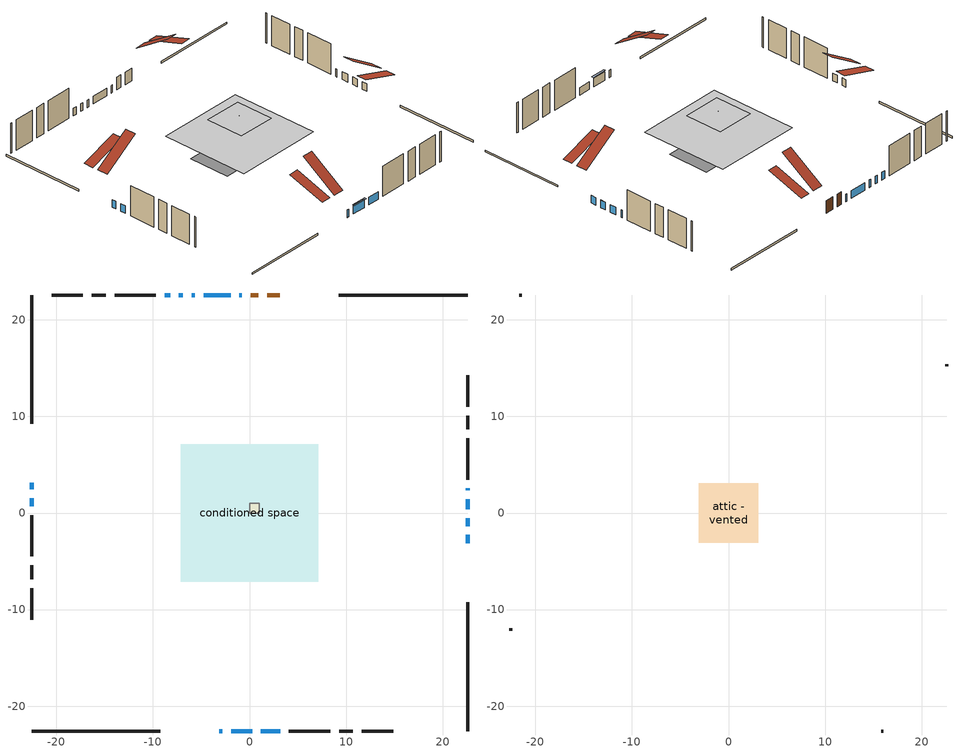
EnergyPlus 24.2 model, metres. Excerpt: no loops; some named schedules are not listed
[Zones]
conditioned space
 floor adiabatic (AdiabaticFloorConstruction): -7.11,-7.11 -7.11,7.11 7.11,7.11 7.11,-7.11 z2.44
 floor foundation (Slab1 construction): -6.23,-3.37 -6.23,3.37 6.23,3.37 6.23,-3.37 z0
 wall outside (RimJoist1 construction): 22.57,22.57 9.21,22.57 / -22.57,-22.57 -9.21,-22.57 / -22.57,22.57 -22.57,9.21 / 22.57,-22.57 22.57,-9.21 z0:0.3
 wall outside (AdiabaticWallConstruction 1): 3.13,22.57 1.84,22.57 / 0.91,22.57 0.12,22.57 z0:2.03
 wall outside (AdiabaticWallConstruction): -3.13,-22.57 -2.83,-22.57 / -22.57,3.13 -22.57,2.47 / 22.57,-3.13 22.57,-2.27 / -0.81,22.57 -1.04,22.57 / -22.57,1.55 -22.57,0.69 / 22.57,-1.35 22.57,-0.52 / -1.97,22.57 -4.74,22.57 / -5.67,22.57 -5.98,22.57 / 22.57,0.41 22.57,1.41 / 22.57,2.34 22.57,2.54 / -6.9,22.57 -7.3,22.57 / -8.23,22.57 -8.77,22.57 / 1.19,-22.57 3.16,-22.57 z0:1.22; -1.9,-22.57 0.26,-22.57 z0:1.37
 wall outside (Wall1 construction): -9.7,22.57 -13.95,22.57 / 4.09,-22.57 8.34,-22.57 / -22.57,-0.24 -22.57,-4.49 / 22.57,3.47 22.57,7.72 z0:4.88
 wall outside (Wall2 construction): -14.88,22.57 -16.32,22.57 / 9.27,-22.57 10.71,-22.57 / -22.57,-5.42 -22.57,-6.86 / 22.57,8.65 22.57,10.09 z0:4.88
 wall outside (Wall3 construction): -17.25,22.57 -20.48,22.57 / 11.64,-22.57 14.88,-22.57 / -22.57,-7.79 -22.57,-11.03 / 22.57,11.02 22.57,14.25 z0:4.88
 window (WindowConstruction 12): -3.13,-22.57 -2.83,-22.57 z0:1.22
 window (WindowConstruction 6): -22.57,3.13 -22.57,2.47 z0:1.22
 window (WindowConstruction 7): 22.57,-3.13 22.57,-2.28 z0:1.22
 window (WindowConstruction 8): -0.81,22.57 -1.04,22.57 z0:1.22
 window (WindowConstruction 9): -22.57,1.55 -22.57,0.69 z0:1.22
 window (WindowConstruction 10): 22.57,-1.35 22.57,-0.52 z0:1.22
 window (WindowConstruction 11): -1.97,22.57 -4.74,22.57 z0:1.22
 window (WindowConstruction 13): -5.67,22.57 -5.98,22.57 z0:1.22
 window (WindowConstruction): 22.57,0.41 22.57,1.41 z0:1.22
 window (WindowConstruction 1): 22.57,2.34 22.57,2.54 z0:1.22
 window (WindowConstruction 2): -6.91,22.57 -7.3,22.57 z0:1.22
 window (WindowConstruction 3): -8.23,22.57 -8.77,22.57 z0:1.22
 window (WindowConstruction 4): -1.9,-22.57 0.26,-22.57 z0:1.37
 window (WindowConstruction 5): 1.19,-22.57 3.16,-22.57 z0:1.22
 door (Door): 3.13,22.57 1.84,22.57 z0:2.03
 door (Door 1): 0.91,22.57 0.12,22.57 z0:2.03
 ceiling adiabatic (AdiabaticFloorConstruction): 7.11,-7.11 7.11,7.11 -7.11,7.11 -7.11,-7.11 z2.44
 roof outside (Roof1 construction): -0.63,0.63 -0.63,-0.63 0.63,-0.63 0.63,0.63 z4.88
 roof outside (Roof3 construction): 4.06,22.57,4.88 4.06,16.83,8.71 5.79,16.83,8.71 5.79,22.57,4.88; -4.06,-22.57,4.88 -4.06,-16.83,8.71 -5.79,-16.83,8.71 -5.79,-22.57,4.88; -22.57,4.06,4.88 -16.83,4.06,8.71 -16.83,5.79,8.71 -22.57,5.79,4.88; 22.57,-4.06,4.88 16.83,-4.06,8.71 16.83,-5.79,8.71 22.57,-5.79,4.88
furnace airloop ret air zone
 floor adiabatic (AdiabaticConst): 0,0 0,1 1,1 1,0 z0
 wall adiabatic (AdiabaticConst): 0,1 0,0 1,0 1,1 0,1 z0:1
 ceiling adiabatic (AdiabaticConst): 1,0 1,1 0,1 0,0 z1
attic - vented
 floor to conditioned space (Floor1 construction Reversed): -3.06,-3.06 -3.06,3.06 3.06,3.06 3.06,-3.06 z4.88
 wall outside (Wall4 construction): -21.41,22.57 -21.64,22.57 / 15.81,-22.57 16.03,-22.57 / -22.57,-11.96 -22.57,-12.19 / 22.57,15.18 22.57,15.41 z0:4.88
 roof outside (Roof2 construction): 6.72,22.57,4.88 6.72,16.62,6.86 8.29,16.62,6.86 8.29,22.57,4.88; -6.72,-22.57,4.88 -6.72,-16.62,6.86 -8.29,-16.62,6.86 -8.29,-22.57,4.88; -22.57,6.72,4.88 -16.62,6.72,6.86 -16.62,8.29,6.86 -22.57,8.29,4.88; 22.57,-6.72,4.88 16.62,-6.72,6.86 16.62,-8.29,6.86 22.57,-8.29,4.88
shading: 0.41,-22.57 -2.05,-22.57 -2.05,-22.87 0.41,-22.87 z1.52
[Building]
Building 1: Terrain=Suburbs
[Site:Location]
Vancouver Intl AP_BC: Latitude {deg}=49.19; Longitude {deg}=-123.18; Time Zone {hr}=-8; Elevation {m}=4; Keep Site Location Information=Yes
[Site:GroundTemperature:Shallow]
8.06451, 6.96315, 6.87495, 7.3976, 9.49575, 11.5841, 13.3946, 14.5416, 14.639, 13.7062, 11.9418, 9.91751
[Site:WaterMainsTemperature]
Calculation Method=Schedule; Temperature Schedule=mains temperature schedule
[Material] Roughness=Rough; Thermal Absorptance=0.9
Name | Thickness {m} | Conductivity {W/m-K} | Density {kg/m3} | Specific Heat {J/kg-K} | Solar Absorptance | Visible Absorptance
asphalt or fiberglass shingles | 0.00635 | 0.162714 | 1121.4 | 1465.45 | 0.4 | 0.4
ceiling stud and cavity | 0.1397 | 0.0950146 | 65.682 | 1177.47 | 0.7 | 0.7
concrete 4.0 in. | 0.1016 | 1.803125 | 2242.8 | 837.4 | 0.7 | 0.7
door material | 0.04445 | 0.188738 | 512.64 | 1214.23 | 0.7 | 0.7
floor covering | 0.0127 | 0.0433444 | 54.468 | 1339.84 | 0.6 | 0.6
floor rigid ins; wall rigid ins | 0.512978 | 0.029427 | 32.04 | 1214.23 | 0.7 | 0.7
floor stud and cavity | 0.1397 | 1.75129 | 37.0049 | 1207.88 | 0.7 | 0.7
furniture material conditioned space 1 | 0.1524 | 0.115458 | 640.8 | 1214.23 | 0.6 | 0.6
gypsum board | 0.0127 | 0.160291 | 801 | 837.4 | 0.6 | 0.6
osb sheathing 0.5 in. | 0.0127 | 0.115458 | 512.64 | 1214.23 | 0.7 | 0.7
osb sheathing 0.75 in. | 0.01905 | 0.115458 | 512.64 | 1214.23 | 0.7 | 0.7
rim joist stud and cavity | 0.0508 | 0.145373 | 50.32683 | 1063.81 | 0.6 | 0.6
roof stud and cavity | 0.2032 | 0.150862 | 78.34581 | 1123.46 | 0.7 | 0.7
roof stud and cavity 1 | 0.2032 | 0.143331 | 78.34581 | 1123.46 | 0.7 | 0.7
wall stud and cavity | 0.1397 | 0.104945 | 139.0536 | 1170.24 | 0.7 | 0.7
wall stud and cavity 1 | 0.1397 | 0.113829 | 139.0536 | 1170.24 | 0.7 | 0.7
wall stud and cavity 2 | 0.1397 | 0.10621 | 139.0536 | 1170.24 | 0.7 | 0.7
wall stud and cavity 3 | 0.0889 | 6.9971 | 50.32683 | 1063.81 | 0.6 | 0.6
wall stud and cavity 4 | 0.0889 | 0.380278 | 52.3479 | 1209.89 | 0.7 | 0.7
wall stud and cavity 5 | 0.0889 | 0.391764 | 83.0341 | 1211.67 | 0.7 | 0.7
wood siding | 0.0254 | 0.102417 | 544.68 | 1172.36 | 0.4 | 0.4
wood siding 1 | 0.00254 | 0.102417 | 544.68 | 1172.36 | 0.4 | 0.4
wood siding 2; wood siding 3; wood siding 4 | 0.0254 | 0.102417 | 544.68 | 1172.36 | 0.7 | 0.7
[Material:NoMass]
Adiabatic: Roughness=Rough; Thermal Resistance {m2-K/W}=176.1; Thermal Absorptance=0.9; Solar Absorptance=0.7; Visible Absorptance=0.7
[WindowMaterial:SimpleGlazingSystem]
Name | U-Factor {W/m2-K} | Solar Heat Gain Coefficient
WindowMaterial | 5.10679 | 0.61
WindowMaterial 1 | 4.0433 | 0.38
WindowMaterial 10 | 4.31925 | 0.45
WindowMaterial 2 | 4.77974 | 0.55
WindowMaterial 3 | 5.54627 | 0.7
WindowMaterial 4 | 5.4611 | 0.69
WindowMaterial 5 | 4.391933 | 0.46
WindowMaterial 6 | 5.0608 | 0.6
WindowMaterial 7 | 4.159135 | 0.41
WindowMaterial 8 | 4.55148 | 0.5
WindowMaterial 9 | 5.595669 | 0.71
[Construction]
AdiabaticConst: Adiabatic
AdiabaticFloorConstruction: floor stud and cavity, floor rigid ins, osb sheathing 0.75 in., floor covering
AdiabaticWallConstruction: wood siding 3, wall rigid ins, wall stud and cavity 4, gypsum board
AdiabaticWallConstruction 1: wood siding 4, wall rigid ins, wall stud and cavity 4, gypsum board
Door; Door 1: door material
Floor1 construction Reversed: gypsum board, ceiling stud and cavity
furniture construction conditioned space 1: furniture material conditioned space 1
PartitionWallConstruction: gypsum board, wall stud and cavity 5, gypsum board
RimJoist1 construction: wood siding 2, rim joist stud and cavity
Roof1 construction: asphalt or fiberglass shingles, osb sheathing 0.75 in., roof stud and cavity, gypsum board
Roof2 construction: asphalt or fiberglass shingles
Roof3 construction: asphalt or fiberglass shingles, osb sheathing 0.75 in., roof stud and cavity 1, gypsum board
Slab1 construction: concrete 4.0 in.
Wall1 construction: wood siding, osb sheathing 0.5 in., wall stud and cavity, gypsum board
Wall2 construction: wood siding, osb sheathing 0.5 in., wall stud and cavity 1, gypsum board
Wall3 construction: wood siding, osb sheathing 0.5 in., wall stud and cavity 2, gypsum board
Wall4 construction: wood siding 1, wall stud and cavity 3
WindowConstruction: WindowMaterial
WindowConstruction 1; WindowConstruction 2: WindowMaterial 1
WindowConstruction 10: WindowMaterial 8
WindowConstruction 11: WindowMaterial 9
WindowConstruction 12; WindowConstruction 13: WindowMaterial 10
WindowConstruction 3: WindowMaterial 2
WindowConstruction 4: WindowMaterial 3
WindowConstruction 5: WindowMaterial 4
WindowConstruction 6: WindowMaterial 5
WindowConstruction 7; WindowConstruction 9: WindowMaterial 6
WindowConstruction 8: WindowMaterial 7
[Zone] Multiplier=1
Name | Volume {m3} | Part of Total Floor Area
attic - vented | 12.0305 | Yes
conditioned space | 491.4 | Yes
furnace airloop ret air zone | 1 | No
[Space]
Name | Zone | Volume {m3} | Space Type
attic - vented 1 | attic - vented | 12.0305
conditioned space 1 | conditioned space | 491.4
furnace airloop ret air space | furnace airloop ret air zone |  | Plenum Space Type
[OtherEquipment] Design Level Calculation Method=EquipmentLevel
Name | Fuel Type | Zone or ZoneList or Space or SpaceList | Schedule | Design Level {W} | Fraction Latent | Fraction Radiant | Fraction Lost
furnace airloop_0 RetCondToDZ; furnace airloop_0 SupCondToDZ; furnace airloop_0 SupSensLkToDZ | None | attic - vented 1 | Always On Discrete | 0 | 0 | 0 | 0
furnace airloop_0 SupLatLkToDZ | None | attic - vented 1 | Always On Discrete | 0 | 1 | 0 | 0
clothes dryer 1 | Electricity | conditioned space 1 | clothes dryer schedule | 0 | 0.015 | 0.081 | 0.85
cooking range 1 | Electricity | conditioned space 1 | cooking range schedule | 0 | 0.08 | 0.432 | 0.2
furnace airloop_0 SupCondToLv; furnace airloop_0 SupSensLkToCond; mech vent house fan sensible load | None | conditioned space 1 | Always On Discrete | 0 | 0 | 0 | 0
furnace airloop_0 SupLatLkToCond; mech vent house fan latent load | None | conditioned space 1 | Always On Discrete | 0 | 1 | 0 | 0
general water use latent | None | conditioned space 1 | general water use schedule | 62.594 | 1 | 0 | 0
general water use sensible | None | conditioned space 1 | general water use schedule | -61.6891 | 0 | 0.6 | 0
water heater energy adjustment1 | NaturalGas | conditioned space 1 | Always On Discrete | 0.01 | 0 | 0 | 1
furnace airloop_0 RetCondToRP; furnace airloop_0 RetSensLkToRP | None | furnace airloop ret air space | Always On Discrete | 0 | 0 | 0 | 0
furnace airloop_0 RetLatLkToRP | None | furnace airloop ret air space | Always On Discrete | 0 | 1 | 0 | 0
[ZoneInfiltration:DesignFlowRate] Schedule=Always On Discrete; Design Flow Rate Calculation Method=Flow/Zone; Design Flow Rate {m3/s}=0
Name | Zone or ZoneList or Space or SpaceList
attic_vented 1 duct leakage imbalance infil flow | attic - vented 1
infil flow; natural vent flow; whole house fan flow | conditioned space 1
[ZoneInfiltration:EffectiveLeakageArea]
infil attic - vented 1: Zone or Space=attic - vented 1; Schedule=Always On Discrete; Effective Air Leakage Area {cm2}=1545.52; Stack Coefficient=0.000477101; Wind Coefficient=1.47579e-05
[ZoneMixing] Schedule=Always On Continuous; Design Flow Rate Calculation Method=Flow/Zone; Design Flow Rate {m3/s}=0
Name | Zone or Space | Source Zone or Space
furnace airloop_0 ZoneMixCondToDZ mix; whole house fan mix | attic - vented | conditioned space
furnace airloop_0 ZoneMixDZToCond mix | conditioned space | attic - vented
[SurfaceProperty:ExposedFoundationPerimeter]
Slab1: Exposed Perimeter Calculation Method=TotalExposedPerimeter; Total Exposed Perimeter {m}=38.377
[InternalMass] Zone or ZoneList=conditioned space; Space or SpaceList=conditioned space 1
Name | Construction | Surface Area {m2}
furniture mass conditioned space 1 | furniture construction conditioned space 1 | 114.436
partition wall mass | PartitionWallConstruction | 286.09
[Lights]
interior lighting: Zone or ZoneList or Space or SpaceList=conditioned space 1; Schedule=interior lighting schedule; Design Level Calculation Method=LightingLevel; Lighting Level {W}=343.2; Return Air Fraction=0; Fraction Radiant=0.6; Fraction Visible=0.2; Fraction Replaceable=1
[People]
occupants: Zone or ZoneList or Space or SpaceList=conditioned space 1; Number of People Schedule=occupants schedule; Number of People Calculation Method=People; Number of People=3; Fraction Radiant=0.314171; Sensible Heat Fraction=0.56303; Activity Level Schedule=occupants activity schedule; Carbon Dioxide Generation Rate {m3/s-W}=0; Enable ASHRAE 55 Comfort Warnings=No; Mean Radiant Temperature Calculation Type=EnclosureAveraged
[ElectricEquipment] Zone or ZoneList or Space or SpaceList=conditioned space 1; Design Level Calculation Method=EquipmentLevel
Name | Schedule | Design Level {W} | Fraction Latent | Fraction Radiant | Fraction Lost
clothes dryer | clothes dryer schedule | 140.772 | 0.015 | 0.081 | 0.85
clothes washer | clothes washer schedule | 32.1985 | 0.03 | 0.162 | 0.7
cooking range | cooking range schedule | 215.147 | 0.08 | 0.432 | 0.2
dishwasher | dishwasher schedule | 66.8632 | 0.3 | 0.18 | 0.4
fridge | fridge schedule | 72.9452 | 0 | 0.6 | 0
mech vent bath fan 0 | mech vent bath fan 0 schedule | 25.1 | 0 | 0 | 1
mech vent bath fan 1 | mech vent bath fan 1 schedule | 25.1 | 0 | 0 | 1
mech vent house fan | mech vent house fan schedule | 0 | 0 | 0 | 1
mech vent house fan cfis | mech vent house fan cfis schedule | 0 | 0 | 0 | 0
mech vent range fan 0 | mech vent range fan 0 schedule | 57 | 0 | 0 | 1
misc plug loads | misc plug loads schedule | 494.7 | 0.045 | 0.513 | 0.1
whole house fan | Always On Discrete | 0 | 0 | 0 | 1
[SpaceList]
Plenum Space Type: furnace airloop ret air space
[AvailabilityManager:Scheduled]
furnace airloop Availability Manager: Schedule=Always On Discrete
[AirLoopHVAC:ReturnPlenum]
Air Loop HVAC Return Plenum 1: Zone=furnace airloop ret air zone
[Foundation:Kiva]
Foundation Kiva 1: Initial Indoor Air Temperature {C}=18; Wall Height Above Grade {m}=0.1016; Wall Depth Below Slab {m}=0.2032
[Foundation:Kiva:Settings]
Soil Conductivity {W/m-K}=0.849921; Soil Density {kg/m3}=1842.3; Soil Specific Heat {J/kg-K}=418.7; Ground Solar Absorptivity=0.9; Ground Thermal Absorptivity=0.9; Ground Surface Roughness {m}=0.03; Far-Field Width {m}=40; Deep-Ground Boundary Condition=ZeroFlux; Deep-Ground Depth {m}=40; Minimum Cell Dimension {m}=0.2; Maximum Cell Growth Coefficient=3; Simulation Timestep=Timestep
[Exterior:Lights]
exterior lighting: Schedule=exterior lighting schedule; Design Level {W}=75.6
[EnergyManagementSystem:GlobalVariable]
furnace_airloop_0_DuctImbalLkExhFanEquivCond
furnace_airloop_0_DuctImbalLkExhFanEquivDZ
furnace_airloop_0_DuctImbalLkSupFanEquivCond
furnace_airloop_0_DuctImbalLkSupFanEquivDZ
furnace_airloop_0_DZ_T
furnace_airloop_0_DZ_W
furnace_airloop_0_RetCondToDZ
furnace_airloop_0_RetCondToRP
furnace_airloop_0_RetLatLkToRP
furnace_airloop_0_RetSensLkToRP
furnace_airloop_0_SupCondToDZ
furnace_airloop_0_SupCondToLv
furnace_airloop_0_SupLatLkToCond
furnace_airloop_0_SupLatLkToDZ
furnace_airloop_0_SupSensLkToCond
furnace_airloop_0_SupSensLkToDZ
furnace_airloop_0_ZoneMixCondToDZ
furnace_airloop_0_ZoneMixDZToCond
furnace_airloop_AH_MFR
furnace_airloop_AH_Tout
furnace_airloop_AH_VFR
furnace_airloop_AH_Wout
furnace_airloop_Fan_RTF
furnace_airloop_RA_T
furnace_airloop_Ra_W
infil_program_Qfan
infil_program_Qinf
natural_vent_program_Qnv
natural_vent_program_Qwhf
[EnergyManagementSystem:Sensor]
Name | Output:Variable or Output:Meter Index Key | Output:Variable or Output:Meter
airflow_gain | infil flow | Infiltration Sensible Heat Gain Energy
airflow_gain_1 | natural vent flow | Infiltration Sensible Heat Gain Energy
airflow_gain_2 | whole house fan flow | Infiltration Sensible Heat Gain Energy
airflow_loss | infil flow | Infiltration Sensible Heat Loss Energy
airflow_loss_1 | natural vent flow | Infiltration Sensible Heat Loss Energy
airflow_loss_2 | whole house fan flow | Infiltration Sensible Heat Loss Energy
clg_load_cond |  | Cooling:EnergyTransfer:Zone:CONDITIONED SPACE
clg_load_duct |  | Cooling:EnergyTransfer:Zone:FURNACE AIRLOOP RET AIR ZONE
clg_sp_s; clg_sp_s_1 | cooling setpoint | Schedule Value
clothes_dryer_exhaust_0_sch_s | clothes dryer exhaust 0 schedule | Schedule Value
cool_season | cooling season schedule | Schedule Value
ducts_conv | furnace airloop_0 RetCondToRP | Other Equipment Convective Heating Energy
ducts_conv_1 | furnace airloop_0 RetLatLkToRP | Other Equipment Convective Heating Energy
ducts_conv_2 | furnace airloop_0 RetSensLkToRP | Other Equipment Convective Heating Energy
ducts_conv_3 | furnace airloop_0 SupCondToLv | Other Equipment Convective Heating Energy
ducts_conv_4 | furnace airloop_0 SupLatLkToCond | Other Equipment Convective Heating Energy
ducts_conv_5 | furnace airloop_0 SupSensLkToCond | Other Equipment Convective Heating Energy
ducts_rad | furnace airloop_0 RetCondToRP | Other Equipment Radiant Heating Energy
ducts_rad_1 | furnace airloop_0 RetLatLkToRP | Other Equipment Radiant Heating Energy
ducts_rad_2 | furnace airloop_0 RetSensLkToRP | Other Equipment Radiant Heating Energy
ducts_rad_3 | furnace airloop_0 SupCondToLv | Other Equipment Radiant Heating Energy
ducts_rad_4 | furnace airloop_0 SupLatLkToCond | Other Equipment Radiant Heating Energy
ducts_rad_5 | furnace airloop_0 SupSensLkToCond | Other Equipment Radiant Heating Energy
furnace_airloop_0_DZ_T_s | attic - vented | Zone Air Temperature
furnace_airloop_0_DZ_W_s | attic - vented | Zone Mean Air Humidity Ratio
furnace_airloop_AH_MFR_s | Node 5 | System Node Mass Flow Rate
furnace_airloop_AH_Tout_s | Node 5 | System Node Temperature
furnace_airloop_AH_VFR_s | Node 5 | System Node Current Density Volume Flow Rate
furnace_airloop_AH_Wout_s | Node 5 | System Node Humidity Ratio
furnace_airloop_RA_T_s | Node 8 | System Node Temperature
furnace_airloop_Ra_W_s | Node 8 | System Node Humidity Ratio
htg_load_cond |  | Heating:EnergyTransfer:Zone:CONDITIONED SPACE
htg_load_duct |  | Heating:EnergyTransfer:Zone:FURNACE AIRLOOP RET AIR ZONE
htg_sp_s; htg_sp_s_1 | heating setpoint | Schedule Value
ig_ee_conv | clothes dryer | Electric Equipment Convective Heating Energy
ig_ee_conv_2 | cooking range | Electric Equipment Convective Heating Energy
ig_ee_conv_4 | fridge | Electric Equipment Convective Heating Energy
ig_ee_conv_5 | misc plug loads | Electric Equipment Convective Heating Energy
ig_ee_conv_6 | whole house fan | Electric Equipment Convective Heating Energy
ig_ee_rad | clothes dryer | Electric Equipment Radiant Heating Energy
ig_ee_rad_2 | cooking range | Electric Equipment Radiant Heating Energy
ig_ee_rad_4 | fridge | Electric Equipment Radiant Heating Energy
ig_ee_rad_5 | misc plug loads | Electric Equipment Radiant Heating Energy
ig_ee_rad_6 | whole house fan | Electric Equipment Radiant Heating Energy
ig_lgt_conv | interior lighting | Lights Convective Heating Energy
ig_lgt_rad | interior lighting | Lights Radiant Heating Energy
ig_lgt_vis | interior lighting | Lights Visible Radiation Heating Energy
ig_oe_conv | clothes dryer 1 | Other Equipment Convective Heating Energy
ig_oe_conv_1 | cooking range 1 | Other Equipment Convective Heating Energy
ig_oe_conv_2 | general water use latent | Other Equipment Convective Heating Energy
ig_oe_conv_3 | general water use sensible | Other Equipment Convective Heating Energy
ig_oe_conv_4 | water heater energy adjustment1 | Other Equipment Convective Heating Energy
ig_oe_rad | clothes dryer 1 | Other Equipment Radiant Heating Energy
ig_oe_rad_1 | cooking range 1 | Other Equipment Radiant Heating Energy
ig_oe_rad_2 | general water use latent | Other Equipment Radiant Heating Energy
ig_oe_rad_3 | general water use sensible | Other Equipment Radiant Heating Energy
ig_oe_rad_4 | water heater energy adjustment1 | Other Equipment Radiant Heating Energy
ig_ppl_conv | occupants | People Convective Heating Energy
ig_ppl_rad | occupants | People Radiant Heating Energy
im_conv | furniture mass conditioned space 1 | Surface Inside Face Convection Heat Gain Energy
im_conv_1 | partition wall mass | Surface Inside Face Convection Heat Gain Energy
im_ig | furniture mass conditioned space 1 | Surface Inside Face Internal Gains Radiation Heat Gain Energy
im_ig_1 | partition wall mass | Surface Inside Face Internal Gains Radiation Heat Gain Energy
im_lgt | furniture mass conditioned space 1 | Surface Inside Face Lights Radiation Heat Gain Energy
im_lgt_1 | partition wall mass | Surface Inside Face Lights Radiation Heat Gain Energy
im_sol | furniture mass conditioned space 1 | Surface Inside Face Solar Radiation Heat Gain Energy
im_sol_1 | partition wall mass | Surface Inside Face Solar Radiation Heat Gain Energy
im_surf | furniture mass conditioned space 1 | Surface Inside Face Net Surface Thermal Radiation Heat Gain Energy
im_surf_1 | partition wall mass | Surface Inside Face Net Surface Thermal Radiation Heat Gain Energy
mech_vent_bath_fan_0_sch_s | mech vent bath fan 0 schedule | Schedule Value
mech_vent_bath_fan_1_sch_s | mech vent bath fan 1 schedule | Schedule Value
mech_vent_range_fan_0_sch_s | mech vent range fan 0 schedule | Schedule Value
mv_conv | mech vent bath fan 0 | Electric Equipment Convective Heating Energy
mv_conv_1 | mech vent bath fan 1 | Electric Equipment Convective Heating Energy
mv_conv_2 | mech vent house fan | Electric Equipment Convective Heating Energy
mv_conv_3 | mech vent house fan cfis | Electric Equipment Convective Heating Energy
mv_conv_4 | mech vent range fan 0 | Electric Equipment Convective Heating Energy
mv_conv_5 | mech vent house fan latent load | Other Equipment Convective Heating Energy
mv_conv_6 | mech vent house fan sensible load | Other Equipment Convective Heating Energy
mv_rad | mech vent bath fan 0 | Electric Equipment Radiant Heating Energy
mv_rad_1 | mech vent bath fan 1 | Electric Equipment Radiant Heating Energy
mv_rad_2 | mech vent house fan | Electric Equipment Radiant Heating Energy
mv_rad_3 | mech vent house fan cfis | Electric Equipment Radiant Heating Energy
mv_rad_4 | mech vent range fan 0 | Electric Equipment Radiant Heating Energy
mv_rad_5 | mech vent house fan latent load | Other Equipment Radiant Heating Energy
mv_rad_6 | mech vent house fan sensible load | Other Equipment Radiant Heating Energy
natural_vent_s | natural vent schedule | Schedule Value
out_pb_s |  | Site Outdoor Air Barometric Pressure
out_wt_s |  | Site Outdoor Air Humidity Ratio
site_vw_s |  | Site Wind Speed
ss_back_out | Window1 | Surface Window Shortwave from Zone Back Out Window Heat Transfer Rate
ss_back_out_1 | Window10 | Surface Window Shortwave from Zone Back Out Window Heat Transfer Rate
ss_back_out_10 | Window5 | Surface Window Shortwave from Zone Back Out Window Heat Transfer Rate
ss_back_out_11 | Window7 | Surface Window Shortwave from Zone Back Out Window Heat Transfer Rate
ss_back_out_12 | Window8 | Surface Window Shortwave from Zone Back Out Window Heat Transfer Rate
ss_back_out_13 | Window9 | Surface Window Shortwave from Zone Back Out Window Heat Transfer Rate
ss_back_out_2 | Window12 | Surface Window Shortwave from Zone Back Out Window Heat Transfer Rate
ss_back_out_3 | Window13 | Surface Window Shortwave from Zone Back Out Window Heat Transfer Rate
ss_back_out_4 | Window14 | Surface Window Shortwave from Zone Back Out Window Heat Transfer Rate
ss_back_out_5 | Window15 | Surface Window Shortwave from Zone Back Out Window Heat Transfer Rate
ss_back_out_6 | Window17 | Surface Window Shortwave from Zone Back Out Window Heat Transfer Rate
ss_back_out_7 | Window2 | Surface Window Shortwave from Zone Back Out Window Heat Transfer Rate
ss_back_out_8 | Window3 | Surface Window Shortwave from Zone Back Out Window Heat Transfer Rate
ss_back_out_9 | Window4 | Surface Window Shortwave from Zone Back Out Window Heat Transfer Rate
ss_conv | Door1 | Surface Inside Face Convection Heat Gain Energy
ss_conv_1 | Door3 | Surface Inside Face Convection Heat Gain Energy
ss_conv_10 | Window3 | Surface Inside Face Convection Heat Gain Energy
ss_conv_11 | Window4 | Surface Inside Face Convection Heat Gain Energy
ss_conv_12 | Window5 | Surface Inside Face Convection Heat Gain Energy
ss_conv_13 | Window7 | Surface Inside Face Convection Heat Gain Energy
ss_conv_14 | Window8 | Surface Inside Face Convection Heat Gain Energy
